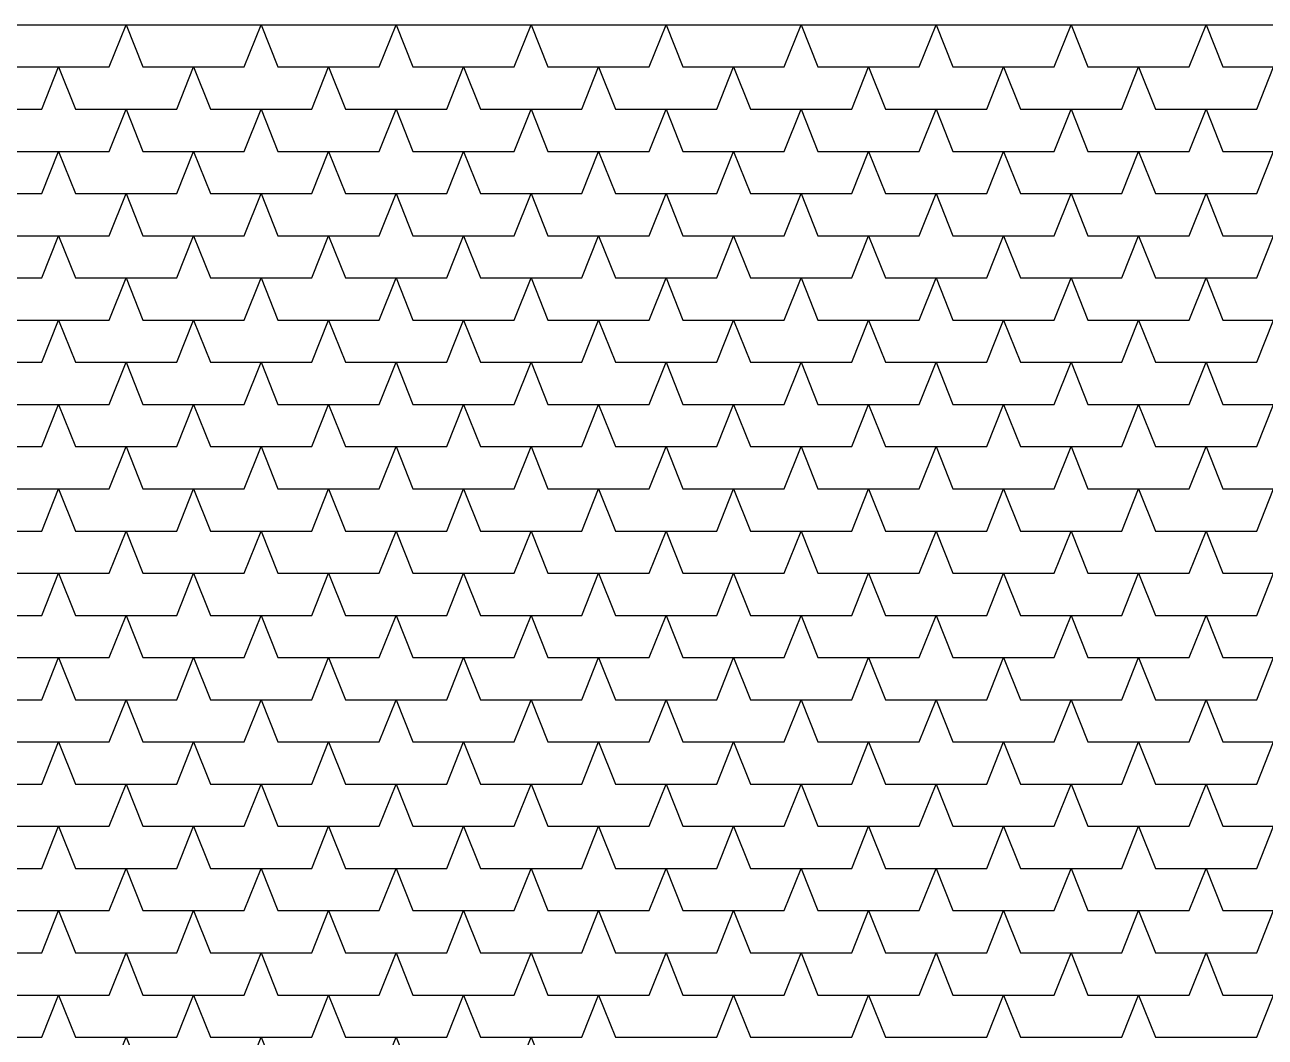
# Model space of a CAD drawing. Header units: inches. Extents: x 86794 to 87086, y 41803 to 41823.
# Drawn here: x 87025.131 to 87026.601, y 41817.98 to 41819.18 of the extents above; entities that cross this region are included whole.
import ezdxf

# ---------------------------------------------------------------- set-up
doc = ezdxf.new("R2010")
doc.units = ezdxf.units.IN
doc.header["$MEASUREMENT"] = 0

msp = doc.modelspace()

# ---------------------------------------------------------------- linework, layer by layer
at = {"ltscale": 0.006}
msp.add_line((87023.7509, 41819.1795), (87029.6509, 41819.1795), dxfattribs=at)
at = {"color": 250}
for p, q in [((87025.2309, 41819.1295), (87025.2509, 41819.1795)), ((87025.2509, 41819.1795), (87025.2709, 41819.1295)), ((87025.3909, 41819.1295), (87025.4109, 41819.1795)), ((87025.4109, 41819.1795), (87025.4309, 41819.1295)), ((87025.5509, 41819.1295), (87025.5709, 41819.1795)), ((87025.5709, 41819.1795), (87025.5909, 41819.1295)), ((87025.7109, 41819.1295), (87025.7309, 41819.1795)), ((87025.7309, 41819.1795), (87025.7509, 41819.1295)), ((87025.8709, 41819.1295), (87025.8909, 41819.1795)), ((87025.8909, 41819.1795), (87025.9109, 41819.1295)), ((87026.0309, 41819.1295), (87026.0509, 41819.1795)), ((87026.0509, 41819.1795), (87026.0709, 41819.1295)), ((87026.1909, 41819.1295), (87026.2109, 41819.1795)), ((87026.2109, 41819.1795), (87026.2309, 41819.1295)), ((87026.3509, 41819.1295), (87026.3709, 41819.1795)), ((87026.3709, 41819.1795), (87026.3909, 41819.1295)), ((87026.5109, 41819.1295), (87026.5309, 41819.1795)), ((87026.5309, 41819.1795), (87026.5509, 41819.1295)), ((87025.1109, 41819.1295), (87025.2309, 41819.1295)), ((87025.1509, 41819.0795), (87025.1709, 41819.1295)), ((87025.1709, 41819.1295), (87025.1909, 41819.0795)), ((87025.2709, 41819.1295), (87025.3909, 41819.1295)), ((87025.3109, 41819.0795), (87025.3309, 41819.1295)), ((87025.3309, 41819.1295), (87025.3509, 41819.0795)), ((87025.4309, 41819.1295), (87025.5509, 41819.1295)), ((87025.4709, 41819.0795), (87025.4909, 41819.1295)), ((87025.4909, 41819.1295), (87025.5109, 41819.0795)), ((87025.5909, 41819.1295), (87025.7109, 41819.1295)), ((87025.6309, 41819.0795), (87025.6509, 41819.1295)), ((87025.6509, 41819.1295), (87025.6709, 41819.0795)), ((87025.7509, 41819.1295), (87025.8709, 41819.1295)), ((87025.7909, 41819.0795), (87025.8109, 41819.1295)), ((87025.8109, 41819.1295), (87025.8309, 41819.0795)), ((87025.9109, 41819.1295), (87026.0309, 41819.1295)), ((87025.9509, 41819.0795), (87025.9709, 41819.1295)), ((87025.9709, 41819.1295), (87025.9909, 41819.0795)), ((87026.0709, 41819.1295), (87026.1909, 41819.1295)), ((87026.1109, 41819.0795), (87026.1309, 41819.1295)), ((87026.1309, 41819.1295), (87026.1509, 41819.0795)), ((87026.2309, 41819.1295), (87026.3509, 41819.1295)), ((87026.2709, 41819.0795), (87026.2909, 41819.1295)), ((87026.2909, 41819.1295), (87026.3109, 41819.0795)), ((87026.3909, 41819.1295), (87026.5109, 41819.1295)), ((87026.4309, 41819.0795), (87026.4509, 41819.1295)), ((87026.4509, 41819.1295), (87026.4709, 41819.0795)), ((87026.5509, 41819.1295), (87026.6709, 41819.1295)), ((87026.5909, 41819.0795), (87026.6109, 41819.1295)), ((87025.0309, 41819.0795), (87025.1509, 41819.0795)), ((87025.1909, 41819.0795), (87025.3109, 41819.0795)), ((87025.2309, 41819.0295), (87025.2509, 41819.0795)), ((87025.2509, 41819.0795), (87025.2709, 41819.0295)), ((87025.3509, 41819.0795), (87025.4709, 41819.0795)), ((87025.3909, 41819.0295), (87025.4109, 41819.0795)), ((87025.4109, 41819.0795), (87025.4309, 41819.0295)), ((87025.5109, 41819.0795), (87025.6309, 41819.0795)), ((87025.5509, 41819.0295), (87025.5709, 41819.0795)), ((87025.5709, 41819.0795), (87025.5909, 41819.0295)), ((87025.6709, 41819.0795), (87025.7909, 41819.0795)), ((87025.7109, 41819.0295), (87025.7309, 41819.0795)), ((87025.7309, 41819.0795), (87025.7509, 41819.0295)), ((87025.8309, 41819.0795), (87025.9509, 41819.0795)), ((87025.8709, 41819.0295), (87025.8909, 41819.0795)), ((87025.8909, 41819.0795), (87025.9109, 41819.0295)), ((87025.9909, 41819.0795), (87026.1109, 41819.0795)), ((87026.0309, 41819.0295), (87026.0509, 41819.0795)), ((87026.0509, 41819.0795), (87026.0709, 41819.0295)), ((87026.1509, 41819.0795), (87026.2709, 41819.0795)), ((87026.1909, 41819.0295), (87026.2109, 41819.0795)), ((87026.2109, 41819.0795), (87026.2309, 41819.0295)), ((87026.3109, 41819.0795), (87026.4309, 41819.0795)), ((87026.3509, 41819.0295), (87026.3709, 41819.0795)), ((87026.3709, 41819.0795), (87026.3909, 41819.0295)), ((87026.4709, 41819.0795), (87026.5909, 41819.0795)), ((87026.5109, 41819.0295), (87026.5309, 41819.0795)), ((87026.5309, 41819.0795), (87026.5509, 41819.0295)), ((87025.1109, 41819.0295), (87025.2309, 41819.0295)), ((87025.1509, 41818.9795), (87025.1709, 41819.0295)), ((87025.1709, 41819.0295), (87025.1909, 41818.9795)), ((87025.2709, 41819.0295), (87025.3909, 41819.0295)), ((87025.3109, 41818.9795), (87025.3309, 41819.0295)), ((87025.3309, 41819.0295), (87025.3509, 41818.9795)), ((87025.4309, 41819.0295), (87025.5509, 41819.0295)), ((87025.4709, 41818.9795), (87025.4909, 41819.0295)), ((87025.4909, 41819.0295), (87025.5109, 41818.9795)), ((87025.5909, 41819.0295), (87025.7109, 41819.0295)), ((87025.6309, 41818.9795), (87025.6509, 41819.0295)), ((87025.6509, 41819.0295), (87025.6709, 41818.9795)), ((87025.7509, 41819.0295), (87025.8709, 41819.0295)), ((87025.7909, 41818.9795), (87025.8109, 41819.0295)), ((87025.8109, 41819.0295), (87025.8309, 41818.9795)), ((87025.9109, 41819.0295), (87026.0309, 41819.0295)), ((87025.9509, 41818.9795), (87025.9709, 41819.0295)), ((87025.9709, 41819.0295), (87025.9909, 41818.9795)), ((87026.0709, 41819.0295), (87026.1909, 41819.0295)), ((87026.1109, 41818.9795), (87026.1309, 41819.0295)), ((87026.1309, 41819.0295), (87026.1509, 41818.9795)), ((87026.2309, 41819.0295), (87026.3509, 41819.0295)), ((87026.2709, 41818.9795), (87026.2909, 41819.0295)), ((87026.2909, 41819.0295), (87026.3109, 41818.9795)), ((87026.3909, 41819.0295), (87026.5109, 41819.0295)), ((87026.4309, 41818.9795), (87026.4509, 41819.0295)), ((87026.4509, 41819.0295), (87026.4709, 41818.9795)), ((87026.5509, 41819.0295), (87026.6709, 41819.0295)), ((87026.5909, 41818.9795), (87026.6109, 41819.0295)), ((87025.0309, 41818.9795), (87025.1509, 41818.9795)), ((87025.1909, 41818.9795), (87025.3109, 41818.9795)), ((87025.2309, 41818.9295), (87025.2509, 41818.9795)), ((87025.2509, 41818.9795), (87025.2709, 41818.9295)), ((87025.3509, 41818.9795), (87025.4709, 41818.9795)), ((87025.3909, 41818.9295), (87025.4109, 41818.9795)), ((87025.4109, 41818.9795), (87025.4309, 41818.9295)), ((87025.5109, 41818.9795), (87025.6309, 41818.9795)), ((87025.5509, 41818.9295), (87025.5709, 41818.9795)), ((87025.5709, 41818.9795), (87025.5909, 41818.9295)), ((87025.6709, 41818.9795), (87025.7909, 41818.9795)), ((87025.7109, 41818.9295), (87025.7309, 41818.9795)), ((87025.7309, 41818.9795), (87025.7509, 41818.9295)), ((87025.8309, 41818.9795), (87025.9509, 41818.9795)), ((87025.8709, 41818.9295), (87025.8909, 41818.9795)), ((87025.8909, 41818.9795), (87025.9109, 41818.9295)), ((87025.9909, 41818.9795), (87026.1109, 41818.9795)), ((87026.0309, 41818.9295), (87026.0509, 41818.9795)), ((87026.0509, 41818.9795), (87026.0709, 41818.9295)), ((87026.1509, 41818.9795), (87026.2709, 41818.9795)), ((87026.1909, 41818.9295), (87026.2109, 41818.9795)), ((87026.2109, 41818.9795), (87026.2309, 41818.9295)), ((87026.3109, 41818.9795), (87026.4309, 41818.9795)), ((87026.3509, 41818.9295), (87026.3709, 41818.9795)), ((87026.3709, 41818.9795), (87026.3909, 41818.9295)), ((87026.4709, 41818.9795), (87026.5909, 41818.9795)), ((87026.5109, 41818.9295), (87026.5309, 41818.9795)), ((87026.5309, 41818.9795), (87026.5509, 41818.9295)), ((87025.1109, 41818.9295), (87025.2309, 41818.9295)), ((87025.1509, 41818.8795), (87025.1709, 41818.9295)), ((87025.1709, 41818.9295), (87025.1909, 41818.8795)), ((87025.2709, 41818.9295), (87025.3909, 41818.9295)), ((87025.3109, 41818.8795), (87025.3309, 41818.9295)), ((87025.3309, 41818.9295), (87025.3509, 41818.8795)), ((87025.4309, 41818.9295), (87025.5509, 41818.9295)), ((87025.4709, 41818.8795), (87025.4909, 41818.9295)), ((87025.4909, 41818.9295), (87025.5109, 41818.8795)), ((87025.5909, 41818.9295), (87025.7109, 41818.9295)), ((87025.6309, 41818.8795), (87025.6509, 41818.9295)), ((87025.6509, 41818.9295), (87025.6709, 41818.8795)), ((87025.7509, 41818.9295), (87025.8709, 41818.9295)), ((87025.7909, 41818.8795), (87025.8109, 41818.9295)), ((87025.8109, 41818.9295), (87025.8309, 41818.8795)), ((87025.9109, 41818.9295), (87026.0309, 41818.9295)), ((87025.9509, 41818.8795), (87025.9709, 41818.9295)), ((87025.9709, 41818.9295), (87025.9909, 41818.8795)), ((87026.0709, 41818.9295), (87026.1909, 41818.9295)), ((87026.1109, 41818.8795), (87026.1309, 41818.9295)), ((87026.1309, 41818.9295), (87026.1509, 41818.8795)), ((87026.2309, 41818.9295), (87026.3509, 41818.9295)), ((87026.2709, 41818.8795), (87026.2909, 41818.9295)), ((87026.2909, 41818.9295), (87026.3109, 41818.8795)), ((87026.3909, 41818.9295), (87026.5109, 41818.9295)), ((87026.4309, 41818.8795), (87026.4509, 41818.9295)), ((87026.4509, 41818.9295), (87026.4709, 41818.8795)), ((87026.5509, 41818.9295), (87026.6709, 41818.9295)), ((87026.5909, 41818.8795), (87026.6109, 41818.9295)), ((87025.0309, 41818.8795), (87025.1509, 41818.8795)), ((87025.1909, 41818.8795), (87025.3109, 41818.8795)), ((87025.2309, 41818.8295), (87025.2509, 41818.8795)), ((87025.2509, 41818.8795), (87025.2709, 41818.8295)), ((87025.3509, 41818.8795), (87025.4709, 41818.8795)), ((87025.3909, 41818.8295), (87025.4109, 41818.8795)), ((87025.4109, 41818.8795), (87025.4309, 41818.8295)), ((87025.5109, 41818.8795), (87025.6309, 41818.8795)), ((87025.5509, 41818.8295), (87025.5709, 41818.8795)), ((87025.5709, 41818.8795), (87025.5909, 41818.8295)), ((87025.6709, 41818.8795), (87025.7909, 41818.8795)), ((87025.7109, 41818.8295), (87025.7309, 41818.8795)), ((87025.7309, 41818.8795), (87025.7509, 41818.8295)), ((87025.8309, 41818.8795), (87025.9509, 41818.8795)), ((87025.8709, 41818.8295), (87025.8909, 41818.8795)), ((87025.8909, 41818.8795), (87025.9109, 41818.8295)), ((87025.9909, 41818.8795), (87026.1109, 41818.8795)), ((87026.0309, 41818.8295), (87026.0509, 41818.8795)), ((87026.0509, 41818.8795), (87026.0709, 41818.8295)), ((87026.1509, 41818.8795), (87026.2709, 41818.8795)), ((87026.1909, 41818.8295), (87026.2109, 41818.8795)), ((87026.2109, 41818.8795), (87026.2309, 41818.8295)), ((87026.3109, 41818.8795), (87026.4309, 41818.8795)), ((87026.3509, 41818.8295), (87026.3709, 41818.8795)), ((87026.3709, 41818.8795), (87026.3909, 41818.8295)), ((87026.4709, 41818.8795), (87026.5909, 41818.8795)), ((87026.5109, 41818.8295), (87026.5309, 41818.8795)), ((87026.5309, 41818.8795), (87026.5509, 41818.8295)), ((87025.1109, 41818.8295), (87025.2309, 41818.8295)), ((87025.1509, 41818.7795), (87025.1709, 41818.8295)), ((87025.1709, 41818.8295), (87025.1909, 41818.7795)), ((87025.2709, 41818.8295), (87025.3909, 41818.8295)), ((87025.3109, 41818.7795), (87025.3309, 41818.8295)), ((87025.3309, 41818.8295), (87025.3509, 41818.7795)), ((87025.4309, 41818.8295), (87025.5509, 41818.8295)), ((87025.4709, 41818.7795), (87025.4909, 41818.8295)), ((87025.4909, 41818.8295), (87025.5109, 41818.7795)), ((87025.5909, 41818.8295), (87025.7109, 41818.8295)), ((87025.6309, 41818.7795), (87025.6509, 41818.8295)), ((87025.6509, 41818.8295), (87025.6709, 41818.7795)), ((87025.7509, 41818.8295), (87025.8709, 41818.8295)), ((87025.7909, 41818.7795), (87025.8109, 41818.8295)), ((87025.8109, 41818.8295), (87025.8309, 41818.7795)), ((87025.9109, 41818.8295), (87026.0309, 41818.8295)), ((87025.9509, 41818.7795), (87025.9709, 41818.8295)), ((87025.9709, 41818.8295), (87025.9909, 41818.7795)), ((87026.0709, 41818.8295), (87026.1909, 41818.8295)), ((87026.1109, 41818.7795), (87026.1309, 41818.8295)), ((87026.1309, 41818.8295), (87026.1509, 41818.7795)), ((87026.2309, 41818.8295), (87026.3509, 41818.8295)), ((87026.2709, 41818.7795), (87026.2909, 41818.8295)), ((87026.2909, 41818.8295), (87026.3109, 41818.7795)), ((87026.3909, 41818.8295), (87026.5109, 41818.8295)), ((87026.4309, 41818.7795), (87026.4509, 41818.8295)), ((87026.4509, 41818.8295), (87026.4709, 41818.7795)), ((87026.5509, 41818.8295), (87026.6709, 41818.8295)), ((87026.5909, 41818.7795), (87026.6109, 41818.8295)), ((87025.0309, 41818.7795), (87025.1509, 41818.7795)), ((87025.1909, 41818.7795), (87025.3109, 41818.7795)), ((87025.2309, 41818.7295), (87025.2509, 41818.7795)), ((87025.2509, 41818.7795), (87025.2709, 41818.7295)), ((87025.3509, 41818.7795), (87025.4709, 41818.7795)), ((87025.3909, 41818.7295), (87025.4109, 41818.7795)), ((87025.4109, 41818.7795), (87025.4309, 41818.7295)), ((87025.5109, 41818.7795), (87025.6309, 41818.7795)), ((87025.5509, 41818.7295), (87025.5709, 41818.7795)), ((87025.5709, 41818.7795), (87025.5909, 41818.7295)), ((87025.6709, 41818.7795), (87025.7909, 41818.7795)), ((87025.7109, 41818.7295), (87025.7309, 41818.7795)), ((87025.7309, 41818.7795), (87025.7509, 41818.7295)), ((87025.8309, 41818.7795), (87025.9509, 41818.7795)), ((87025.8709, 41818.7295), (87025.8909, 41818.7795)), ((87025.8909, 41818.7795), (87025.9109, 41818.7295)), ((87025.9909, 41818.7795), (87026.1109, 41818.7795)), ((87026.0309, 41818.7295), (87026.0509, 41818.7795)), ((87026.0509, 41818.7795), (87026.0709, 41818.7295)), ((87026.1509, 41818.7795), (87026.2709, 41818.7795)), ((87026.1909, 41818.7295), (87026.2109, 41818.7795)), ((87026.2109, 41818.7795), (87026.2309, 41818.7295)), ((87026.3109, 41818.7795), (87026.4309, 41818.7795)), ((87026.3509, 41818.7295), (87026.3709, 41818.7795)), ((87026.3709, 41818.7795), (87026.3909, 41818.7295)), ((87026.4709, 41818.7795), (87026.5909, 41818.7795)), ((87026.5109, 41818.7295), (87026.5309, 41818.7795)), ((87026.5309, 41818.7795), (87026.5509, 41818.7295)), ((87025.1109, 41818.7295), (87025.2309, 41818.7295)), ((87025.1509, 41818.6795), (87025.1709, 41818.7295)), ((87025.1709, 41818.7295), (87025.1909, 41818.6795)), ((87025.2709, 41818.7295), (87025.3909, 41818.7295)), ((87025.3109, 41818.6795), (87025.3309, 41818.7295)), ((87025.3309, 41818.7295), (87025.3509, 41818.6795)), ((87025.4309, 41818.7295), (87025.5509, 41818.7295)), ((87025.4709, 41818.6795), (87025.4909, 41818.7295)), ((87025.4909, 41818.7295), (87025.5109, 41818.6795)), ((87025.5909, 41818.7295), (87025.7109, 41818.7295)), ((87025.6309, 41818.6795), (87025.6509, 41818.7295)), ((87025.6509, 41818.7295), (87025.6709, 41818.6795)), ((87025.7509, 41818.7295), (87025.8709, 41818.7295)), ((87025.7909, 41818.6795), (87025.8109, 41818.7295)), ((87025.8109, 41818.7295), (87025.8309, 41818.6795)), ((87025.9109, 41818.7295), (87026.0309, 41818.7295)), ((87025.9509, 41818.6795), (87025.9709, 41818.7295)), ((87025.9709, 41818.7295), (87025.9909, 41818.6795)), ((87026.0709, 41818.7295), (87026.1909, 41818.7295)), ((87026.1109, 41818.6795), (87026.1309, 41818.7295)), ((87026.1309, 41818.7295), (87026.1509, 41818.6795)), ((87026.2309, 41818.7295), (87026.3509, 41818.7295)), ((87026.2709, 41818.6795), (87026.2909, 41818.7295)), ((87026.2909, 41818.7295), (87026.3109, 41818.6795)), ((87026.3909, 41818.7295), (87026.5109, 41818.7295)), ((87026.4309, 41818.6795), (87026.4509, 41818.7295)), ((87026.4509, 41818.7295), (87026.4709, 41818.6795)), ((87026.5509, 41818.7295), (87026.6709, 41818.7295)), ((87026.5909, 41818.6795), (87026.6109, 41818.7295)), ((87025.0309, 41818.6795), (87025.1509, 41818.6795)), ((87025.1909, 41818.6795), (87025.3109, 41818.6795)), ((87025.2309, 41818.6295), (87025.2509, 41818.6795)), ((87025.2509, 41818.6795), (87025.2709, 41818.6295)), ((87025.3509, 41818.6795), (87025.4709, 41818.6795)), ((87025.3909, 41818.6295), (87025.4109, 41818.6795)), ((87025.4109, 41818.6795), (87025.4309, 41818.6295)), ((87025.5109, 41818.6795), (87025.6309, 41818.6795)), ((87025.5509, 41818.6295), (87025.5709, 41818.6795)), ((87025.5709, 41818.6795), (87025.5909, 41818.6295)), ((87025.6709, 41818.6795), (87025.7909, 41818.6795)), ((87025.7109, 41818.6295), (87025.7309, 41818.6795)), ((87025.7309, 41818.6795), (87025.7509, 41818.6295)), ((87025.8309, 41818.6795), (87025.9509, 41818.6795)), ((87025.8709, 41818.6295), (87025.8909, 41818.6795)), ((87025.8909, 41818.6795), (87025.9109, 41818.6295)), ((87025.9909, 41818.6795), (87026.1109, 41818.6795)), ((87026.0309, 41818.6295), (87026.0509, 41818.6795)), ((87026.0509, 41818.6795), (87026.0709, 41818.6295)), ((87026.1509, 41818.6795), (87026.2709, 41818.6795)), ((87026.1909, 41818.6295), (87026.2109, 41818.6795)), ((87026.2109, 41818.6795), (87026.2309, 41818.6295)), ((87026.3109, 41818.6795), (87026.4309, 41818.6795)), ((87026.3509, 41818.6295), (87026.3709, 41818.6795)), ((87026.3709, 41818.6795), (87026.3909, 41818.6295)), ((87026.4709, 41818.6795), (87026.5909, 41818.6795)), ((87026.5109, 41818.6295), (87026.5309, 41818.6795)), ((87026.5309, 41818.6795), (87026.5509, 41818.6295)), ((87025.1109, 41818.6295), (87025.2309, 41818.6295)), ((87025.1509, 41818.5795), (87025.1709, 41818.6295)), ((87025.1709, 41818.6295), (87025.1909, 41818.5795)), ((87025.2709, 41818.6295), (87025.3909, 41818.6295)), ((87025.3109, 41818.5795), (87025.3309, 41818.6295)), ((87025.3309, 41818.6295), (87025.3509, 41818.5795)), ((87025.4309, 41818.6295), (87025.5509, 41818.6295)), ((87025.4709, 41818.5795), (87025.4909, 41818.6295)), ((87025.4909, 41818.6295), (87025.5109, 41818.5795)), ((87025.5909, 41818.6295), (87025.7109, 41818.6295)), ((87025.6309, 41818.5795), (87025.6509, 41818.6295)), ((87025.6509, 41818.6295), (87025.6709, 41818.5795)), ((87025.7509, 41818.6295), (87025.8709, 41818.6295)), ((87025.7909, 41818.5795), (87025.8109, 41818.6295)), ((87025.8109, 41818.6295), (87025.8309, 41818.5795)), ((87025.9109, 41818.6295), (87026.0309, 41818.6295)), ((87025.9509, 41818.5795), (87025.9709, 41818.6295)), ((87025.9709, 41818.6295), (87025.9909, 41818.5795)), ((87026.0709, 41818.6295), (87026.1909, 41818.6295)), ((87026.1109, 41818.5795), (87026.1309, 41818.6295)), ((87026.1309, 41818.6295), (87026.1509, 41818.5795)), ((87026.2309, 41818.6295), (87026.3509, 41818.6295)), ((87026.2709, 41818.5795), (87026.2909, 41818.6295)), ((87026.2909, 41818.6295), (87026.3109, 41818.5795)), ((87026.3909, 41818.6295), (87026.5109, 41818.6295)), ((87026.4309, 41818.5795), (87026.4509, 41818.6295)), ((87026.4509, 41818.6295), (87026.4709, 41818.5795)), ((87026.5509, 41818.6295), (87026.6709, 41818.6295)), ((87026.5909, 41818.5795), (87026.6109, 41818.6295)), ((87025.0309, 41818.5795), (87025.1509, 41818.5795)), ((87025.1909, 41818.5795), (87025.3109, 41818.5795)), ((87025.2309, 41818.5295), (87025.2509, 41818.5795)), ((87025.2509, 41818.5795), (87025.2709, 41818.5295)), ((87025.3509, 41818.5795), (87025.4709, 41818.5795)), ((87025.3909, 41818.5295), (87025.4109, 41818.5795)), ((87025.4109, 41818.5795), (87025.4309, 41818.5295)), ((87025.5109, 41818.5795), (87025.6309, 41818.5795)), ((87025.5509, 41818.5295), (87025.5709, 41818.5795)), ((87025.5709, 41818.5795), (87025.5909, 41818.5295)), ((87025.6709, 41818.5795), (87025.7909, 41818.5795)), ((87025.7109, 41818.5295), (87025.7309, 41818.5795)), ((87025.7309, 41818.5795), (87025.7509, 41818.5295)), ((87025.8309, 41818.5795), (87025.9509, 41818.5795)), ((87025.8709, 41818.5295), (87025.8909, 41818.5795)), ((87025.8909, 41818.5795), (87025.9109, 41818.5295)), ((87025.9909, 41818.5795), (87026.1109, 41818.5795)), ((87026.0309, 41818.5295), (87026.0509, 41818.5795)), ((87026.0509, 41818.5795), (87026.0709, 41818.5295)), ((87026.1509, 41818.5795), (87026.2709, 41818.5795)), ((87026.1909, 41818.5295), (87026.2109, 41818.5795)), ((87026.2109, 41818.5795), (87026.2309, 41818.5295)), ((87026.3109, 41818.5795), (87026.4309, 41818.5795)), ((87026.3509, 41818.5295), (87026.3709, 41818.5795)), ((87026.3709, 41818.5795), (87026.3909, 41818.5295)), ((87026.4709, 41818.5795), (87026.5909, 41818.5795)), ((87026.5109, 41818.5295), (87026.5309, 41818.5795)), ((87026.5309, 41818.5795), (87026.5509, 41818.5295)), ((87025.1109, 41818.5295), (87025.2309, 41818.5295)), ((87025.1509, 41818.4795), (87025.1709, 41818.5295)), ((87025.1709, 41818.5295), (87025.1909, 41818.4795)), ((87025.2709, 41818.5295), (87025.3909, 41818.5295)), ((87025.3109, 41818.4795), (87025.3309, 41818.5295)), ((87025.3309, 41818.5295), (87025.3509, 41818.4795)), ((87025.4309, 41818.5295), (87025.5509, 41818.5295)), ((87025.4709, 41818.4795), (87025.4909, 41818.5295)), ((87025.4909, 41818.5295), (87025.5109, 41818.4795)), ((87025.5909, 41818.5295), (87025.7109, 41818.5295)), ((87025.6309, 41818.4795), (87025.6509, 41818.5295)), ((87025.6509, 41818.5295), (87025.6709, 41818.4795)), ((87025.7509, 41818.5295), (87025.8709, 41818.5295)), ((87025.7909, 41818.4795), (87025.8109, 41818.5295)), ((87025.8109, 41818.5295), (87025.8309, 41818.4795)), ((87025.9109, 41818.5295), (87026.0309, 41818.5295)), ((87025.9509, 41818.4795), (87025.9709, 41818.5295)), ((87025.9709, 41818.5295), (87025.9909, 41818.4795)), ((87026.0709, 41818.5295), (87026.1909, 41818.5295)), ((87026.1109, 41818.4795), (87026.1309, 41818.5295)), ((87026.1309, 41818.5295), (87026.1509, 41818.4795)), ((87026.2309, 41818.5295), (87026.3509, 41818.5295)), ((87026.2709, 41818.4795), (87026.2909, 41818.5295)), ((87026.2909, 41818.5295), (87026.3109, 41818.4795)), ((87026.3909, 41818.5295), (87026.5109, 41818.5295)), ((87026.4309, 41818.4795), (87026.4509, 41818.5295)), ((87026.4509, 41818.5295), (87026.4709, 41818.4795)), ((87026.5509, 41818.5295), (87026.6709, 41818.5295)), ((87026.5909, 41818.4795), (87026.6109, 41818.5295)), ((87025.0309, 41818.4795), (87025.1509, 41818.4795)), ((87025.1909, 41818.4795), (87025.3109, 41818.4795)), ((87025.2309, 41818.4295), (87025.2509, 41818.4795)), ((87025.2509, 41818.4795), (87025.2709, 41818.4295)), ((87025.3509, 41818.4795), (87025.4709, 41818.4795)), ((87025.3909, 41818.4295), (87025.4109, 41818.4795)), ((87025.4109, 41818.4795), (87025.4309, 41818.4295)), ((87025.5109, 41818.4795), (87025.6309, 41818.4795)), ((87025.5509, 41818.4295), (87025.5709, 41818.4795)), ((87025.5709, 41818.4795), (87025.5909, 41818.4295)), ((87025.6709, 41818.4795), (87025.7909, 41818.4795)), ((87025.7109, 41818.4295), (87025.7309, 41818.4795)), ((87025.7309, 41818.4795), (87025.7509, 41818.4295)), ((87025.8309, 41818.4795), (87025.9509, 41818.4795)), ((87025.8709, 41818.4295), (87025.8909, 41818.4795)), ((87025.8909, 41818.4795), (87025.9109, 41818.4295)), ((87025.9909, 41818.4795), (87026.1109, 41818.4795)), ((87026.0309, 41818.4295), (87026.0509, 41818.4795)), ((87026.0509, 41818.4795), (87026.0709, 41818.4295)), ((87026.1509, 41818.4795), (87026.2709, 41818.4795)), ((87026.1909, 41818.4295), (87026.2109, 41818.4795)), ((87026.2109, 41818.4795), (87026.2309, 41818.4295)), ((87026.3109, 41818.4795), (87026.4309, 41818.4795)), ((87026.3509, 41818.4295), (87026.3709, 41818.4795)), ((87026.3709, 41818.4795), (87026.3909, 41818.4295)), ((87026.4709, 41818.4795), (87026.5909, 41818.4795)), ((87026.5109, 41818.4295), (87026.5309, 41818.4795)), ((87026.5309, 41818.4795), (87026.5509, 41818.4295)), ((87025.1109, 41818.4295), (87025.2309, 41818.4295)), ((87025.1509, 41818.3795), (87025.1709, 41818.4295)), ((87025.1709, 41818.4295), (87025.1909, 41818.3795)), ((87025.2709, 41818.4295), (87025.3909, 41818.4295)), ((87025.3109, 41818.3795), (87025.3309, 41818.4295)), ((87025.3309, 41818.4295), (87025.3509, 41818.3795)), ((87025.4309, 41818.4295), (87025.5509, 41818.4295)), ((87025.4709, 41818.3795), (87025.4909, 41818.4295)), ((87025.4909, 41818.4295), (87025.5109, 41818.3795)), ((87025.5909, 41818.4295), (87025.7109, 41818.4295)), ((87025.6309, 41818.3795), (87025.6509, 41818.4295)), ((87025.6509, 41818.4295), (87025.6709, 41818.3795)), ((87025.7509, 41818.4295), (87025.8709, 41818.4295)), ((87025.7909, 41818.3795), (87025.8109, 41818.4295)), ((87025.8109, 41818.4295), (87025.8309, 41818.3795)), ((87025.9109, 41818.4295), (87026.0309, 41818.4295)), ((87025.9509, 41818.3795), (87025.9709, 41818.4295)), ((87025.9709, 41818.4295), (87025.9909, 41818.3795)), ((87026.0709, 41818.4295), (87026.1909, 41818.4295)), ((87026.1109, 41818.3795), (87026.1309, 41818.4295)), ((87026.1309, 41818.4295), (87026.1509, 41818.3795)), ((87026.2309, 41818.4295), (87026.3509, 41818.4295)), ((87026.2709, 41818.3795), (87026.2909, 41818.4295)), ((87026.2909, 41818.4295), (87026.3109, 41818.3795)), ((87026.3909, 41818.4295), (87026.5109, 41818.4295)), ((87026.4309, 41818.3795), (87026.4509, 41818.4295)), ((87026.4509, 41818.4295), (87026.4709, 41818.3795)), ((87026.5509, 41818.4295), (87026.6709, 41818.4295)), ((87026.5909, 41818.3795), (87026.6109, 41818.4295)), ((87025.0309, 41818.3795), (87025.1509, 41818.3795)), ((87025.1909, 41818.3795), (87025.3109, 41818.3795)), ((87025.2309, 41818.3295), (87025.2509, 41818.3795)), ((87025.2509, 41818.3795), (87025.2709, 41818.3295)), ((87025.3509, 41818.3795), (87025.4709, 41818.3795)), ((87025.3909, 41818.3295), (87025.4109, 41818.3795)), ((87025.4109, 41818.3795), (87025.4309, 41818.3295)), ((87025.5109, 41818.3795), (87025.6309, 41818.3795)), ((87025.5509, 41818.3295), (87025.5709, 41818.3795)), ((87025.5709, 41818.3795), (87025.5909, 41818.3295)), ((87025.6709, 41818.3795), (87025.7909, 41818.3795)), ((87025.7109, 41818.3295), (87025.7309, 41818.3795)), ((87025.7309, 41818.3795), (87025.7509, 41818.3295)), ((87025.8309, 41818.3795), (87025.9509, 41818.3795)), ((87025.8709, 41818.3295), (87025.8909, 41818.3795)), ((87025.8909, 41818.3795), (87025.9109, 41818.3295)), ((87025.9909, 41818.3795), (87026.1109, 41818.3795)), ((87026.0309, 41818.3295), (87026.0509, 41818.3795)), ((87026.0509, 41818.3795), (87026.0709, 41818.3295)), ((87026.1509, 41818.3795), (87026.2709, 41818.3795)), ((87026.1909, 41818.3295), (87026.2109, 41818.3795)), ((87026.2109, 41818.3795), (87026.2309, 41818.3295)), ((87026.3109, 41818.3795), (87026.4309, 41818.3795)), ((87026.3509, 41818.3295), (87026.3709, 41818.3795)), ((87026.3709, 41818.3795), (87026.3909, 41818.3295)), ((87026.4709, 41818.3795), (87026.5909, 41818.3795)), ((87026.5109, 41818.3295), (87026.5309, 41818.3795)), ((87026.5309, 41818.3795), (87026.5509, 41818.3295)), ((87025.1109, 41818.3295), (87025.2309, 41818.3295)), ((87025.1509, 41818.2795), (87025.1709, 41818.3295)), ((87025.1709, 41818.3295), (87025.1909, 41818.2795)), ((87025.2709, 41818.3295), (87025.3909, 41818.3295)), ((87025.3109, 41818.2795), (87025.3309, 41818.3295)), ((87025.3309, 41818.3295), (87025.3509, 41818.2795)), ((87025.4309, 41818.3295), (87025.5509, 41818.3295)), ((87025.4709, 41818.2795), (87025.4909, 41818.3295)), ((87025.4909, 41818.3295), (87025.5109, 41818.2795)), ((87025.5909, 41818.3295), (87025.7109, 41818.3295)), ((87025.6309, 41818.2795), (87025.6509, 41818.3295)), ((87025.6509, 41818.3295), (87025.6709, 41818.2795)), ((87025.7509, 41818.3295), (87025.8709, 41818.3295)), ((87025.7909, 41818.2795), (87025.8109, 41818.3295)), ((87025.8109, 41818.3295), (87025.8309, 41818.2795)), ((87025.9109, 41818.3295), (87026.0309, 41818.3295)), ((87025.9509, 41818.2795), (87025.9709, 41818.3295)), ((87025.9709, 41818.3295), (87025.9909, 41818.2795)), ((87026.0709, 41818.3295), (87026.1909, 41818.3295)), ((87026.1109, 41818.2795), (87026.1309, 41818.3295)), ((87026.1309, 41818.3295), (87026.1509, 41818.2795)), ((87026.2309, 41818.3295), (87026.3509, 41818.3295)), ((87026.2709, 41818.2795), (87026.2909, 41818.3295)), ((87026.2909, 41818.3295), (87026.3109, 41818.2795)), ((87026.3909, 41818.3295), (87026.5109, 41818.3295)), ((87026.4309, 41818.2795), (87026.4509, 41818.3295)), ((87026.4509, 41818.3295), (87026.4709, 41818.2795)), ((87026.5509, 41818.3295), (87026.6709, 41818.3295)), ((87026.5909, 41818.2795), (87026.6109, 41818.3295)), ((87025.0309, 41818.2795), (87025.1509, 41818.2795)), ((87025.1909, 41818.2795), (87025.3109, 41818.2795)), ((87025.2309, 41818.2295), (87025.2509, 41818.2795)), ((87025.2509, 41818.2795), (87025.2709, 41818.2295)), ((87025.3509, 41818.2795), (87025.4709, 41818.2795)), ((87025.3909, 41818.2295), (87025.4109, 41818.2795)), ((87025.4109, 41818.2795), (87025.4309, 41818.2295)), ((87025.5109, 41818.2795), (87025.6309, 41818.2795)), ((87025.5509, 41818.2295), (87025.5709, 41818.2795)), ((87025.5709, 41818.2795), (87025.5909, 41818.2295)), ((87025.6709, 41818.2795), (87025.7909, 41818.2795)), ((87025.7109, 41818.2295), (87025.7309, 41818.2795)), ((87025.7309, 41818.2795), (87025.7509, 41818.2295)), ((87025.8309, 41818.2795), (87025.9509, 41818.2795)), ((87025.8709, 41818.2295), (87025.8909, 41818.2795)), ((87025.8909, 41818.2795), (87025.9109, 41818.2295)), ((87025.9909, 41818.2795), (87026.1109, 41818.2795)), ((87026.0309, 41818.2295), (87026.0509, 41818.2795)), ((87026.0509, 41818.2795), (87026.0709, 41818.2295)), ((87026.1509, 41818.2795), (87026.2709, 41818.2795)), ((87026.1909, 41818.2295), (87026.2109, 41818.2795)), ((87026.2109, 41818.2795), (87026.2309, 41818.2295)), ((87026.3109, 41818.2795), (87026.4309, 41818.2795)), ((87026.3509, 41818.2295), (87026.3709, 41818.2795)), ((87026.3709, 41818.2795), (87026.3909, 41818.2295)), ((87026.4709, 41818.2795), (87026.5909, 41818.2795)), ((87026.5109, 41818.2295), (87026.5309, 41818.2795)), ((87026.5309, 41818.2795), (87026.5509, 41818.2295)), ((87025.1109, 41818.2295), (87025.2309, 41818.2295)), ((87025.1509, 41818.1795), (87025.1709, 41818.2295)), ((87025.1709, 41818.2295), (87025.1909, 41818.1795)), ((87025.2709, 41818.2295), (87025.3909, 41818.2295)), ((87025.3109, 41818.1795), (87025.3309, 41818.2295)), ((87025.3309, 41818.2295), (87025.3509, 41818.1795)), ((87025.4309, 41818.2295), (87025.5509, 41818.2295)), ((87025.4709, 41818.1795), (87025.4909, 41818.2295)), ((87025.4909, 41818.2295), (87025.5109, 41818.1795)), ((87025.5909, 41818.2295), (87025.7109, 41818.2295)), ((87025.6309, 41818.1795), (87025.6509, 41818.2295)), ((87025.6509, 41818.2295), (87025.6709, 41818.1795)), ((87025.7509, 41818.2295), (87025.8709, 41818.2295)), ((87025.7909, 41818.1795), (87025.8109, 41818.2295)), ((87025.8109, 41818.2295), (87025.8309, 41818.1795)), ((87025.9109, 41818.2295), (87026.0309, 41818.2295)), ((87025.9509, 41818.1795), (87025.9709, 41818.2295)), ((87025.9709, 41818.2295), (87025.9909, 41818.1795)), ((87026.0709, 41818.2295), (87026.1909, 41818.2295)), ((87026.1109, 41818.1795), (87026.1309, 41818.2295)), ((87026.1309, 41818.2295), (87026.1509, 41818.1795)), ((87026.2309, 41818.2295), (87026.3509, 41818.2295)), ((87026.2709, 41818.1795), (87026.2909, 41818.2295)), ((87026.2909, 41818.2295), (87026.3109, 41818.1795)), ((87026.3909, 41818.2295), (87026.5109, 41818.2295)), ((87026.4309, 41818.1795), (87026.4509, 41818.2295)), ((87026.4509, 41818.2295), (87026.4709, 41818.1795)), ((87026.5509, 41818.2295), (87026.6709, 41818.2295)), ((87026.5909, 41818.1795), (87026.6109, 41818.2295)), ((87025.0309, 41818.1795), (87025.1509, 41818.1795)), ((87025.1909, 41818.1795), (87025.3109, 41818.1795)), ((87025.2309, 41818.1295), (87025.2509, 41818.1795)), ((87025.2509, 41818.1795), (87025.2709, 41818.1295)), ((87025.3509, 41818.1795), (87025.4709, 41818.1795)), ((87025.3909, 41818.1295), (87025.4109, 41818.1795)), ((87025.4109, 41818.1795), (87025.4309, 41818.1295)), ((87025.5109, 41818.1795), (87025.6309, 41818.1795)), ((87025.5509, 41818.1295), (87025.5709, 41818.1795)), ((87025.5709, 41818.1795), (87025.5909, 41818.1295)), ((87025.6709, 41818.1795), (87025.7909, 41818.1795)), ((87025.7109, 41818.1295), (87025.7309, 41818.1795)), ((87025.7309, 41818.1795), (87025.7509, 41818.1295)), ((87025.8309, 41818.1795), (87025.9509, 41818.1795)), ((87025.8709, 41818.1295), (87025.8909, 41818.1795)), ((87025.8909, 41818.1795), (87025.9109, 41818.1295)), ((87025.9909, 41818.1795), (87026.1109, 41818.1795)), ((87026.0309, 41818.1295), (87026.0509, 41818.1795)), ((87026.0509, 41818.1795), (87026.0709, 41818.1295)), ((87026.1509, 41818.1795), (87026.2709, 41818.1795)), ((87026.1909, 41818.1295), (87026.2109, 41818.1795)), ((87026.2109, 41818.1795), (87026.2309, 41818.1295)), ((87026.3109, 41818.1795), (87026.4309, 41818.1795)), ((87026.3509, 41818.1295), (87026.3709, 41818.1795)), ((87026.3709, 41818.1795), (87026.3909, 41818.1295)), ((87026.4709, 41818.1795), (87026.5909, 41818.1795)), ((87026.5109, 41818.1295), (87026.5309, 41818.1795)), ((87026.5309, 41818.1795), (87026.5509, 41818.1295)), ((87025.1109, 41818.1295), (87025.2309, 41818.1295)), ((87025.1509, 41818.0795), (87025.1709, 41818.1295)), ((87025.1709, 41818.1295), (87025.1909, 41818.0795)), ((87025.2709, 41818.1295), (87025.3909, 41818.1295)), ((87025.3109, 41818.0795), (87025.3309, 41818.1295)), ((87025.3309, 41818.1295), (87025.3509, 41818.0795)), ((87025.4309, 41818.1295), (87025.5509, 41818.1295)), ((87025.4709, 41818.0795), (87025.4909, 41818.1295)), ((87025.4909, 41818.1295), (87025.5109, 41818.0795)), ((87025.5909, 41818.1295), (87025.7109, 41818.1295)), ((87025.6309, 41818.0795), (87025.6509, 41818.1295)), ((87025.6509, 41818.1295), (87025.6709, 41818.0795)), ((87025.7509, 41818.1295), (87025.8709, 41818.1295)), ((87025.7909, 41818.0795), (87025.8109, 41818.1295)), ((87025.8109, 41818.1295), (87025.8309, 41818.0795)), ((87025.9109, 41818.1295), (87026.0309, 41818.1295)), ((87025.9509, 41818.0795), (87025.9709, 41818.1295)), ((87025.9709, 41818.1295), (87025.9909, 41818.0795)), ((87026.0709, 41818.1295), (87026.1909, 41818.1295)), ((87026.1109, 41818.0795), (87026.1309, 41818.1295)), ((87026.1309, 41818.1295), (87026.1509, 41818.0795)), ((87026.2309, 41818.1295), (87026.3509, 41818.1295)), ((87026.2709, 41818.0795), (87026.2909, 41818.1295)), ((87026.2909, 41818.1295), (87026.3109, 41818.0795)), ((87026.3909, 41818.1295), (87026.5109, 41818.1295)), ((87026.4309, 41818.0795), (87026.4509, 41818.1295)), ((87026.4509, 41818.1295), (87026.4709, 41818.0795)), ((87026.5509, 41818.1295), (87026.6709, 41818.1295)), ((87026.5909, 41818.0795), (87026.6109, 41818.1295)), ((87025.0309, 41818.0795), (87025.1509, 41818.0795)), ((87025.1909, 41818.0795), (87025.3109, 41818.0795)), ((87025.2309, 41818.0295), (87025.2509, 41818.0795)), ((87025.2509, 41818.0795), (87025.2709, 41818.0295)), ((87025.3509, 41818.0795), (87025.4709, 41818.0795)), ((87025.3909, 41818.0295), (87025.4109, 41818.0795)), ((87025.4109, 41818.0795), (87025.4309, 41818.0295)), ((87025.5109, 41818.0795), (87025.6309, 41818.0795)), ((87025.5509, 41818.0295), (87025.5709, 41818.0795)), ((87025.5709, 41818.0795), (87025.5909, 41818.0295)), ((87025.6709, 41818.0795), (87025.7909, 41818.0795)), ((87025.7109, 41818.0295), (87025.7309, 41818.0795)), ((87025.7309, 41818.0795), (87025.7509, 41818.0295)), ((87025.8309, 41818.0795), (87025.9509, 41818.0795)), ((87025.8709, 41818.0295), (87025.8909, 41818.0795)), ((87025.8909, 41818.0795), (87025.9109, 41818.0295)), ((87025.9909, 41818.0795), (87026.1109, 41818.0795)), ((87026.0309, 41818.0295), (87026.0509, 41818.0795)), ((87026.0509, 41818.0795), (87026.0709, 41818.0295)), ((87026.1509, 41818.0795), (87026.2709, 41818.0795)), ((87026.1909, 41818.0295), (87026.2109, 41818.0795)), ((87026.2109, 41818.0795), (87026.2309, 41818.0295)), ((87026.3109, 41818.0795), (87026.4309, 41818.0795)), ((87026.3509, 41818.0295), (87026.3709, 41818.0795)), ((87026.3709, 41818.0795), (87026.3909, 41818.0295)), ((87026.4709, 41818.0795), (87026.5909, 41818.0795)), ((87026.5109, 41818.0295), (87026.5309, 41818.0795)), ((87026.5309, 41818.0795), (87026.5509, 41818.0295)), ((87025.1109, 41818.0295), (87025.2309, 41818.0295)), ((87025.1509, 41817.9795), (87025.1709, 41818.0295)), ((87025.1709, 41818.0295), (87025.1909, 41817.9795)), ((87025.2709, 41818.0295), (87025.3909, 41818.0295)), ((87025.3109, 41817.9795), (87025.3309, 41818.0295)), ((87025.3309, 41818.0295), (87025.3509, 41817.9795)), ((87025.4309, 41818.0295), (87025.5509, 41818.0295)), ((87025.4709, 41817.9795), (87025.4909, 41818.0295)), ((87025.4909, 41818.0295), (87025.5109, 41817.9795)), ((87025.5909, 41818.0295), (87025.7109, 41818.0295)), ((87025.6309, 41817.9795), (87025.6509, 41818.0295)), ((87025.6509, 41818.0295), (87025.6709, 41817.9795)), ((87025.7509, 41818.0295), (87025.8709, 41818.0295)), ((87025.7909, 41817.9795), (87025.8109, 41818.0295)), ((87025.8109, 41818.0295), (87025.8309, 41817.9795)), ((87025.9109, 41818.0295), (87026.0309, 41818.0295)), ((87025.9509, 41817.9795), (87025.9709, 41818.0295)), ((87025.9709, 41818.0295), (87025.9909, 41817.9795)), ((87026.0709, 41818.0295), (87026.1909, 41818.0295)), ((87026.1109, 41817.9795), (87026.1309, 41818.0295)), ((87026.1309, 41818.0295), (87026.1509, 41817.9795)), ((87026.2309, 41818.0295), (87026.3509, 41818.0295)), ((87026.2709, 41817.9795), (87026.2909, 41818.0295)), ((87026.2909, 41818.0295), (87026.3109, 41817.9795)), ((87026.3909, 41818.0295), (87026.5109, 41818.0295)), ((87026.4309, 41817.9795), (87026.4509, 41818.0295)), ((87026.4509, 41818.0295), (87026.4709, 41817.9795)), ((87026.5509, 41818.0295), (87026.6709, 41818.0295)), ((87026.5909, 41817.9795), (87026.6109, 41818.0295)), ((87025.0309, 41817.9795), (87025.1509, 41817.9795)), ((87025.1909, 41817.9795), (87025.3109, 41817.9795)), ((87025.2309, 41817.9295), (87025.2509, 41817.9795)), ((87025.2509, 41817.9795), (87025.2709, 41817.9295)), ((87025.3509, 41817.9795), (87025.4709, 41817.9795)), ((87025.3909, 41817.9295), (87025.4109, 41817.9795)), ((87025.4109, 41817.9795), (87025.4309, 41817.9295)), ((87025.5109, 41817.9795), (87025.6309, 41817.9795)), ((87025.5509, 41817.9295), (87025.5709, 41817.9795)), ((87025.5709, 41817.9795), (87025.5909, 41817.9295)), ((87025.6709, 41817.9795), (87025.7909, 41817.9795)), ((87025.7109, 41817.9295), (87025.7309, 41817.9795)), ((87025.7309, 41817.9795), (87025.7509, 41817.9295)), ((87025.8309, 41817.9795), (87025.9509, 41817.9795)), ((87025.9909, 41817.9795), (87026.1109, 41817.9795)), ((87026.1509, 41817.9795), (87026.2709, 41817.9795)), ((87026.3109, 41817.9795), (87026.4309, 41817.9795)), ((87026.4709, 41817.9795), (87026.5909, 41817.9795))]:
    msp.add_line(p, q, dxfattribs=at)

doc.saveas('drawing.dxf')
